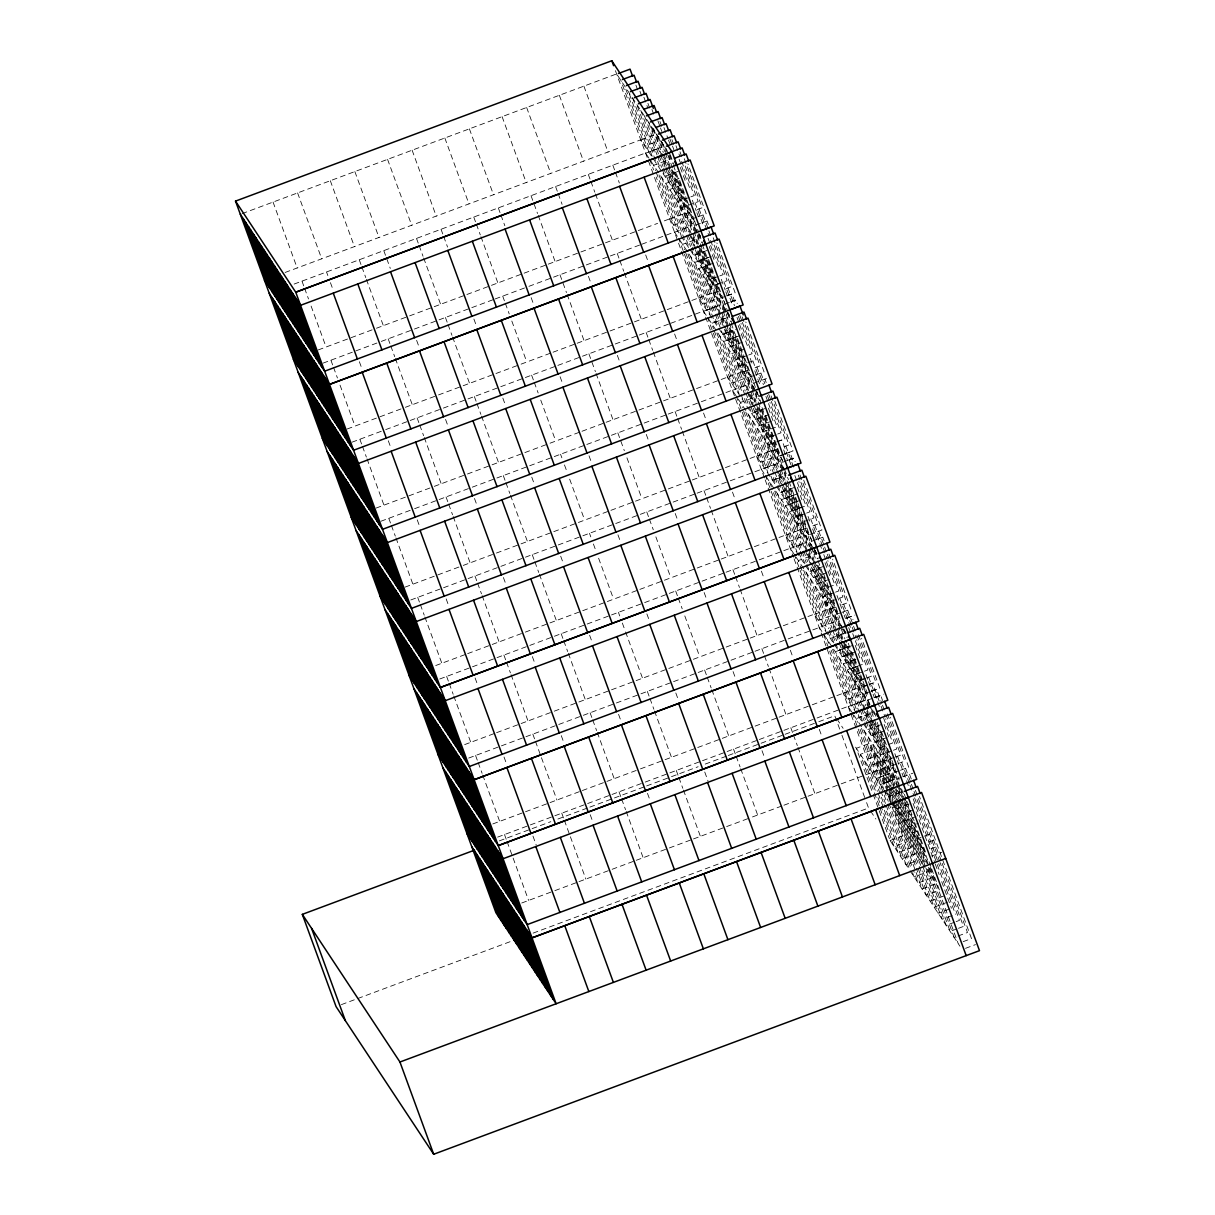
<?xml version="1.0" encoding="UTF-8"?>
<svg xmlns="http://www.w3.org/2000/svg" width="1215" height="1215" viewBox="0 0 1215 1215"><rect width="100%" height="100%" fill="white"/><g stroke="black" fill="none" stroke-linecap="round" stroke-linejoin="round"><path stroke-width="0.75" stroke-dasharray="5 3.75" d="M242.058 213.643L616.613 73.933M285.1 272.464L640.73 139.816L695.77 223.059M640.852 139.983L654.156 135.032L650.253 124.34M294.121 284.067L645.545 152.984L700.554 236.181M645.666 153.166L658.986 148.2L666.807 169.568M678.198 171.376L661.689 177.39L685.807 243.273M679.003 178.483L665.698 183.45L683.939 233.31M681.342 185.166L669.693 189.51L690.545 246.493M683.696 191.849L673.702 195.569L687.386 232.961M689.224 197.453L677.712 201.629L688.784 231.898M690.879 196.845L694.205 195.6L680.521 158.208M318.224 349.95L375.025 328.764M376.468 328.232L408.741 316.189M409.622 315.87L465.542 295.002M466.879 294.501L522.42 273.785M524.121 273.162L547.19 264.551M548.254 264.156L579.677 252.431M580.907 251.976L603.992 243.365M605.51 242.803L657.604 223.363M664.332 220.857L669.662 218.867L724.702 302.125M669.784 219.049L683.088 214.083L667.46 171.345M690.712 211.881L685.716 213.734L692.231 231.549M697.228 209.572L702.224 207.719L683.969 157.859M696.377 217.318L689.725 219.793L693.628 230.486M697.911 216.878L706.219 213.764L687.979 163.919M323.053 363.133L379.839 341.947M381.282 341.415L413.571 329.371M414.437 329.037L494.095 299.33M495.219 298.92L527.158 286.998M528.935 286.33L608.806 256.547M610.34 255.97L640.761 244.625M641.763 244.245L674.477 232.05L729.486 315.232M674.598 232.232L691.107 226.203L666.989 160.319M700.387 223.378L693.735 225.853L717.837 291.737M701.906 222.937L708.573 220.447M707.115 250.427L690.621 256.456L714.739 322.34L728.043 317.373L726.737 313.819M707.935 257.55L694.631 262.516L712.871 312.377M711.124 256.486L697.82 261.453L692.596 247.207M710.274 264.232L698.625 268.576L722.743 334.459L736.047 329.493M713.463 263.169L701.814 267.513L694.646 247.921M712.628 270.899L702.635 274.636L716.318 312.027M712.476 271.082L705.824 273.572L696.058 246.858M714.967 277.582L706.644 280.68L717.716 310.949M718.156 276.519L709.833 279.617L697.456 245.794M719.812 275.896L723.138 274.651L709.454 237.259M720.632 283.019L710.654 286.74L724.337 324.132M347.156 429.017L403.957 407.83M405.4 407.298L437.673 395.255M438.554 394.921L519.914 364.576M521.098 364.135L551.352 352.851M553.053 352.213L576.123 343.617M577.186 343.222L632.924 322.431M634.443 321.853L698.595 297.933L753.634 381.191M698.716 298.115L712.02 293.149L687.918 227.266M719.644 290.932L714.648 292.8L721.163 310.6M726.16 288.638L731.157 286.77L712.901 236.91M725.309 296.369L718.657 298.86L722.561 309.536M726.98 295.761L731.977 293.893L735.88 304.57M726.843 295.928L735.151 292.83L716.911 242.97M351.986 442.199L383.925 430.277M385.702 429.609L408.772 421.013M410.214 420.466L442.503 408.422M443.369 408.103L556.09 366.064M557.867 365.396L637.738 335.598M639.272 335.036L669.693 323.691M670.695 323.312L703.409 311.101L757.385 392.734M703.531 311.283L716.85 306.317L724.672 327.685M729.319 302.429L722.667 304.919L746.769 370.803M730.99 301.806L735.971 299.953L737.277 303.507M730.838 301.988L737.505 299.513M736.867 336.601L723.563 341.567L741.803 391.427M740.057 335.553L726.752 340.504L723.487 331.604M742.395 342.22L727.557 347.627L751.675 413.51M744.734 348.902L731.567 353.687L745.251 391.078M747.088 355.585L735.576 359.746L746.648 390.015M748.744 354.962L752.07 353.717L740.998 323.448M376.088 508.083L432.889 486.896M434.332 486.349L466.606 474.306M467.486 473.987L548.846 443.642M550.031 443.202L580.284 431.917M581.985 431.279L605.055 422.668M606.118 422.273L695.572 388.906M696.529 388.557L740.953 372.2L725.309 329.462M748.577 369.998L743.58 371.866L750.095 389.666M755.092 367.689L760.089 365.837L741.833 315.976M754.242 375.435L747.59 377.911L751.493 388.603M755.776 374.995L764.083 371.896L745.843 322.036M380.903 521.25L412.857 509.343M414.634 508.675L437.704 500.064M439.147 499.532L471.435 487.488M472.301 487.169L585.023 445.115M586.799 444.462L666.67 414.664M668.204 414.087L700.402 402.089M701.344 401.725L732.341 390.167L786.318 471.784M732.463 390.349L748.972 384.32L724.854 318.436L711.55 323.403L713.494 328.749M766.437 378.564L751.599 383.97L775.702 449.854M764.979 408.544L748.486 414.573L769.338 471.557M768.989 414.604L752.495 420.633L770.735 470.494M771.328 421.286L756.489 426.693L777.342 483.676M772.831 435.699L764.508 438.812L775.58 469.081M776.02 434.636L767.698 437.749L755.32 403.912M777.676 434.013L781.002 432.783L769.93 402.514M405.02 587.134L461.822 565.947M463.264 565.415L495.538 553.372M496.419 553.053L609.216 510.968M610.917 510.33L690.788 480.548M692.307 479.971L724.505 467.972M725.461 467.608L756.459 456.05L811.499 539.308M756.581 456.232L769.885 451.266L754.242 408.529M777.509 449.064L772.512 450.917L779.028 468.732M784.024 446.756L789.021 444.887L770.766 395.042M783.174 454.501L776.522 456.977L780.425 467.654M784.844 453.878L789.826 452.01L793.744 462.702M410.822 599.952L441.789 588.394M443.566 587.741L466.636 579.13M468.079 578.583L613.955 524.181M615.732 523.513L695.603 493.715M697.121 493.153L729.334 481.14M730.276 480.791L774.714 464.434L777.965 473.349M787.183 460.546L780.531 463.036L786.394 479.059M788.839 459.938L793.835 458.07L795.142 461.624M788.702 460.105L795.369 457.63M793.911 487.61L780.607 492.576L777.995 485.453M797.921 493.67L784.617 498.636L780.045 486.167M797.07 501.4L785.422 505.744L806.274 562.727M800.26 500.337L788.611 504.681L778.192 476.204M801.08 507.46L789.431 511.804L803.115 549.195M801.763 514.765L793.441 517.863L817.543 583.747M804.953 513.702L796.63 516.8L784.252 482.978M806.608 513.079L809.934 511.834L798.863 481.565M435.729 665.531L466.363 654.11M467.669 653.624L490.754 645.013M492.197 644.466L524.47 632.438M525.351 632.104L638.148 590.034M639.849 589.396L719.72 559.599M721.239 559.037L753.437 547.023M754.394 546.674L785.391 535.116L838.35 615.215M785.513 535.283L798.817 530.317L783.174 487.595M806.441 528.115L801.444 529.983L807.96 547.783M812.957 525.822L817.953 523.954L799.698 474.093M439.754 679.003L470.721 667.46M472.498 666.792L495.568 658.181M497.011 657.649L610.948 615.155M611.54 614.927L642.887 603.232M644.664 602.579L724.535 572.781M726.054 572.219L758.266 560.206M759.208 559.842L790.206 548.284L846.293 633.106M790.327 548.466L803.647 543.5L806.897 552.4M816.115 539.612L809.463 542.087L810.754 545.656M817.634 539.171L824.286 536.681M822.844 566.661L806.35 572.69L827.202 629.674M826.853 572.721L810.359 578.75L828.6 628.611M829.192 579.403L814.354 584.81L835.206 641.793M833.885 592.753L822.373 596.93L846.475 662.813L858.124 658.469M835.54 592.145L838.866 590.9L827.795 560.631M464.662 744.598L495.295 733.161M496.601 732.675L519.686 724.064M521.129 723.533L553.402 711.489M554.283 711.17L610.203 690.302M611.54 689.801L667.081 669.085M668.782 668.463L748.653 638.665M750.171 638.103L782.369 626.09M783.326 625.725L814.323 614.167L868.33 695.846M814.445 614.35L827.749 609.383L812.106 566.646M835.373 607.181L830.377 609.034L836.892 626.849M841.889 604.873L846.885 603.005L828.63 553.159M841.038 612.618L834.386 615.094L838.289 625.786M842.572 612.178L850.88 609.064L832.639 559.219M468.686 758.069L499.654 746.511M501.431 745.858L524.5 737.247M525.943 736.715L615.018 703.485M616.37 702.984L671.819 682.298M673.596 681.63L753.467 651.847M754.986 651.27L787.199 639.257M788.14 638.908L835.768 621.503L811.65 555.62M846.703 618.055L851.7 616.187L853.006 619.756M846.566 618.238L854.889 615.124M851.776 645.727L838.472 650.693L835.859 643.57M855.785 651.787L842.481 656.753L839.216 647.853M854.935 659.532L843.286 663.876L864.138 720.844M857.274 666.2L847.295 669.921L860.979 707.327M859.628 672.882L851.305 675.98L862.377 706.249M862.802 671.819L854.494 674.917L842.101 641.095M864.473 671.196L867.799 669.951L856.727 639.682M865.293 678.319L855.299 682.04L868.983 719.432M865.156 678.502L858.489 680.977L838.942 627.563M866.811 677.879L871.808 676.011L856.165 633.273M492.789 823.952L524.227 812.227M525.533 811.742L548.618 803.13M550.061 802.599L581.484 790.874M582.334 790.555L639.136 769.368M640.472 768.867L696.013 748.151M697.714 747.514L777.585 717.731M779.104 717.154L811.301 705.14M812.258 704.791L843.256 693.233L897.262 774.912M843.377 693.416L856.681 688.449L841.038 645.712M867.631 685.002L859.309 688.1L865.824 705.9M869.302 684.379L872.628 683.134L880.45 704.503M867.495 685.169L862.498 687.037L845.564 640.745M869.15 684.561L875.818 682.071L857.562 632.21M869.97 691.669L863.318 694.16L887.421 760.043M871.641 691.046L876.623 689.194L881.847 703.439M871.489 691.229L879.812 688.13L861.572 638.27M497.618 837.12L528.586 825.577M530.363 824.909L553.433 816.313M554.875 815.766L610.416 795.05M612.011 794.458L643.95 782.536M645.287 782.05L700.751 761.349M702.528 760.696L757.553 740.163M759.329 739.51L782.399 730.898M783.918 730.337L816.131 718.323M817.072 717.974L848.07 706.401L898.963 783.371M848.192 706.583L861.511 701.617L864.761 710.517M872.309 698.352L867.328 700.22L873.843 718.019M873.98 697.729L880.632 695.253L882.591 700.584M875.499 697.288L883.821 694.19M499.335 840.886L550.82 821.674M557.913 819.031L588.09 807.778M589.867 807.109L644.892 786.591M646.653 785.923L669.738 777.327M671.515 776.658L698.139 766.726M705.232 764.083L726.524 756.14M728.301 755.472L783.326 734.954M785.103 734.285L817.057 722.378M818.834 721.71L834.796 715.756L841.296 733.495M880.708 724.793L864.214 730.822L885.067 787.791M884.717 730.838L868.224 736.867L891.673 800.974M887.056 737.52L872.218 742.927L888.514 787.442M891.734 750.885L880.237 755.047L891.309 785.315M893.405 750.263L896.731 749.017L885.659 718.748M894.225 757.37L884.231 761.106L897.915 798.498M895.744 756.93L900.74 755.077L885.097 712.339M521.721 903.003L553.159 891.278M554.875 890.641L577.262 882.287M578.993 881.65L610.416 869.925M612.147 869.287L634.534 860.934M636.25 860.296L667.688 848.571M669.404 847.933L691.791 839.58M693.507 838.927L724.945 827.202M726.661 826.565L750.779 817.574M752.495 816.936L782.202 805.849M783.933 805.211L806.32 796.858M808.036 796.22L839.459 784.495M841.19 783.857L885.614 767.5L869.97 724.763M872.355 772.543L885.659 767.576L893.45 788.854M896.564 764.053L888.241 767.166L894.756 784.966M898.082 763.612L904.75 761.137L886.494 711.276M898.903 770.735L892.25 773.211L924.843 862.225M900.421 770.295L908.744 767.197L890.504 717.336M901.241 777.418L896.26 779.271L897.551 782.84M902.912 776.795L912.754 773.241M888.317 796.691L901.682 791.8M341.4 1004.623L511.788 941.063M533.096 933.12L868.558 807.99L865.961 800.898M896.336 808.81L909.64 803.844M900.345 814.87L913.65 809.904M904.34 820.93L915.989 816.586M908.349 826.99L918.373 823.33M890.079 840.537L903.398 835.571L893.01 807.2M912.359 833.05L917.386 831.242M916.353 839.094L923.066 836.679M924.676 835.996L929.718 834.204M928.685 842.056L933.712 840.264M931.024 848.738L937.722 846.323M931.708 856.028L941.731 852.368M943.448 896.154L930.128 901.12L917.796 867.419M947.442 902.213L934.138 907.18L895.121 800.624M949.796 908.881L938.147 913.224L921.259 867.115M952.135 915.563L942.141 919.284L898.568 800.275M954.474 922.246L946.151 925.344L924.083 865.034M956.129 921.623L959.47 920.378L938.694 863.622M956.812 928.928L950.16 931.404L927.44 869.317M958.483 928.306L963.465 926.438L940.106 862.589M963.161 941.655L971.484 938.557L919.436 796.387M965.5 948.338L975.478 944.617M617.66 75.497L665.44 147.759M727.527 376.984L782.566 460.242M761.273 469.233L817.361 554.055M819.138 627.35L870.031 704.32M836.877 718.9L843.104 728.317M855.573 747.164L882.576 788.003M883.609 789.568L891.916 802.143M892.949 803.707L926.195 853.978M870.639 811.134L875.833 818.986M890.367 840.977L909.063 869.241M910.096 870.821L959.941 946.212M774.775 401.087L793.015 450.947L779.711 455.914L760.165 402.499M803.707 480.153L821.948 530.013L805.454 536.043L809.357 546.72M707.039 220.887L708.345 224.456M764.903 379.004L766.209 382.573M822.768 537.136L824.074 540.69M909.564 774.304L911.523 779.65M915.427 790.327L941.503 861.541M942.157 863.318L967.474 932.497L954.155 937.464L903.428 798.863M679.975 151.799L682.572 158.922M685.184 166.045L698.215 201.66L681.721 207.689L695.405 245.081M703.045 214.827L708.254 229.073M708.907 230.865L711.504 237.973M714.116 245.096L727.147 280.711L713.843 285.677L694.281 232.262M739.783 315.262L741.742 320.608M742.395 322.385L756.079 359.777L739.586 365.806L753.27 403.198M760.894 372.944L764.812 383.636M768.715 394.313L770.674 399.659M771.328 401.436L785.012 438.828L771.692 443.794L756.717 402.848M798.301 475.156L800.26 480.502M800.913 482.279L813.944 517.894L797.45 523.923L811.134 561.315M818.758 531.077L823.983 545.322M824.636 547.099L826.58 552.445M827.233 554.222L842.876 596.96L826.367 602.989L840.051 640.381M847.69 610.127L852.915 624.373M853.568 626.15L855.512 631.496M882.5 705.216L884.444 710.562M905.555 768.245L910.779 782.49M911.417 784.283L913.376 789.613M914.029 791.405L939.453 860.812M675.965 145.739L679.868 156.431M699.035 208.767L708.801 235.482M727.967 287.834L734.483 305.648M738.386 316.325L740.345 321.671M756.899 366.9L763.415 384.699M767.318 395.391L769.277 400.722M785.832 445.951L793.653 467.319M814.764 525.017L822.585 546.385M823.223 548.162L827.142 558.839M843.696 604.068L851.518 625.436M852.155 627.229L856.074 637.905M881.088 706.28L885.006 716.971M901.56 762.2L909.382 783.569M910.02 785.346L913.938 796.022M914.591 797.799L938.041 861.845M671.956 139.679L674.568 146.802M679.124 159.271L681.083 164.617M681.736 166.394L690.211 189.54M695.026 202.723L703.5 225.869M708.056 238.337L710.016 243.668M710.669 245.445L719.143 268.606M723.958 281.774L732.432 304.919M736.989 317.388L738.948 322.734M739.601 324.511L748.076 347.657M752.89 360.84L761.365 383.986M765.921 396.455L767.88 401.785M768.533 403.577L777.008 426.723L760.499 432.753L774.183 470.144M790.95 464.829L781.822 439.891L768.518 444.857L782.202 482.249M794.853 475.505L796.812 480.851M797.465 482.628L805.94 505.774L792.62 510.74L782.84 484.041M810.754 518.957L823.132 552.795M823.785 554.572L825.744 559.918M826.397 561.694L834.857 584.84L818.363 590.87L832.047 628.261M839.687 598.023L852.064 631.846M852.717 633.622L854.677 638.969M855.33 640.745L863.789 663.906L850.485 668.873L840.704 642.158M868.619 677.074L879.69 707.343M883.609 718.035L892.721 742.957L876.228 748.987L889.912 786.378M897.551 756.14L908.623 786.409M913.194 798.878L936.628 862.878M937.281 864.655L955.461 914.318M669.905 138.966L671.865 144.312M672.518 146.089L673.824 149.658M680.339 167.457L685.549 181.703M692.322 200.217L696.241 210.909M696.894 212.686L698.185 216.24M709.271 246.523L714.481 260.769M721.254 279.283L725.173 289.96M725.826 291.752L727.117 295.306M738.204 325.574L744.066 341.597M750.187 358.334L752.146 363.68M754.758 370.803L759.967 385.049M768.442 408.194L772.998 420.663M783.675 449.869L787.593 460.546M797.359 487.261L801.93 499.73M808.051 516.466L810.01 521.797M812.607 528.92L816.526 539.612M825 562.758L830.863 578.78M836.983 595.517L843.499 613.332M844.152 615.109L845.458 618.663M848.708 627.578L851.32 634.701M855.223 645.378L859.795 657.847M865.915 674.583L867.875 679.929M868.528 681.706L872.431 692.383M873.084 694.16L874.39 697.729M884.155 724.444L888.727 736.898M894.848 753.634L896.807 758.98M897.46 760.757L898.751 764.326M902.016 773.226L903.322 776.795M913.088 803.495L917.659 815.964M918.996 819.578L934.578 862.149M935.231 863.926L939.119 874.557M941.716 881.665L951.451 908.273M663.952 127.575L667.855 138.252M668.508 140.029L669.814 143.598M659.942 121.515L662.555 128.638M657.892 120.801L659.851 126.132M660.504 127.924L661.811 131.478M670.27 154.624L674.188 165.316M679.656 180.276L686.171 198.075M686.824 199.852L693.993 219.444M694.646 221.221L698.549 231.913M699.202 233.69L703.12 244.367M708.588 259.327L715.103 277.142M715.756 278.918L722.925 298.495M723.578 300.287L727.481 310.964M728.134 312.741L732.053 323.433M737.52 338.393L744.036 356.192M744.689 357.969L756.413 390.03M757.067 391.807L760.985 402.484M765.799 415.667L783.402 463.75M797.344 501.856L794.731 494.733L781.427 499.699L799.667 549.544M797.997 503.633L812.334 542.801M814.931 549.924L818.196 558.824M823.664 573.784L826.276 580.907M826.929 582.684L839.96 618.298M843.863 628.99L847.128 637.89M862.377 679.549L852.596 652.85L839.292 657.816L862.741 721.907M863.03 681.342L868.892 697.364M874.101 711.61L876.061 716.956M881.528 731.901L891.309 758.616M891.962 760.393L899.13 779.984M904.34 794.23L905.646 797.784M906.982 801.399L909.579 808.507M910.232 810.268L914.12 820.915M914.774 822.692L926.453 854.616M929.05 861.708L930.994 867.039M931.647 868.816L939.438 890.094L926.134 895.06L916.383 868.452M669.45 154.639L672.715 163.539M673.368 165.316L692.261 216.953M698.382 233.69L701.647 242.59M702.3 244.382L721.194 296.02M727.314 312.756L730.58 321.656M731.233 323.433L750.126 375.071M755.593 390.03L759.512 400.722M784.525 469.096L788.444 479.773M789.097 481.55L808.643 534.98M814.111 549.939L817.376 558.839M818.029 560.616L837.575 614.031M843.043 628.99L845.655 636.113M848.252 643.236L866.508 693.097M872.628 709.833L874.587 715.179M877.184 722.302L895.44 772.148M901.56 788.9L904.173 796.022M904.826 797.799L927.652 860.144M930.25 867.252L958.164 943.523M651.939 109.396L654.536 116.519M666.276 148.564L668.22 153.91M668.873 155.687L670.179 159.256L653.685 165.286L655.629 170.616M675.008 172.424L697.152 232.976M697.805 234.753L699.111 238.307L682.617 244.337L684.561 249.683M703.941 251.49L726.084 312.027M755.016 391.093L732.873 330.556L719.553 335.522L740.406 392.491M755.669 392.87L756.975 396.439L740.482 402.454L742.426 407.8M761.805 409.607L783.948 470.144M784.601 471.936L785.908 475.49L772.588 480.457L769.991 473.334M812.881 549.21L790.722 488.673L777.418 493.639L798.27 550.623M813.534 550.987L814.84 554.556L798.346 560.586L799.637 564.14M819.654 567.724L843.772 633.607L827.278 639.637L828.569 643.206M877.519 725.856L899.677 786.394M900.33 788.171L904.932 800.67M905.57 802.447L928.943 866.295M929.597 868.072L935.428 884.034L922.124 889L885.72 789.583M664.802 146.802L688.905 212.686M787.047 480.836L804.634 528.92M811.407 547.433L815.326 558.125M817.923 565.248L833.566 607.971M838.396 621.154L844.911 638.953M874.496 719.796L891.43 766.103M898.204 784.617L902.775 797.086M647.929 103.336L650.541 110.459M662.266 142.52L666.169 153.196M672.305 169.933L695.101 232.262M701.237 248.999L724.034 311.313M730.169 328.05L752.966 390.38M759.102 407.116L781.898 469.43M788.034 486.167L810.83 548.497M816.966 565.233L839.762 627.563M845.898 644.299L868.695 706.614M874.83 723.35L897.627 785.68M898.325 787.517L925.587 862.012M928.184 869.105L931.434 877.974L918.115 882.941L913.574 870.532M660.793 140.743L664.696 151.419M665.349 153.196L684.911 206.626M723.214 311.329L742.76 364.743M752.146 390.38L756.064 401.072M781.078 469.446L784.996 480.122M785.649 481.899L800.624 522.86M810.01 548.497L813.928 559.189M814.582 560.966L829.556 601.926M643.92 97.276L647.838 107.968M658.257 136.46L662.175 147.136L648.856 152.103L624.753 86.219M695.922 239.37L720.039 305.254L706.72 310.22L685.214 251.459M753.786 397.502L777.904 463.386L764.584 468.337L743.079 409.577M840.583 634.67L864.7 700.554L851.381 705.52L831.182 650.329M872.78 722.636L869.515 713.737L856.195 718.703L857.501 722.257M873.418 724.413L894.969 783.235M897.566 790.327L901.454 800.974M902.107 802.75L925.481 866.599M926.119 868.376L927.425 871.93L914.105 876.881L911.508 869.788M656.783 134.683L663.299 152.483M663.952 154.275L667.87 164.951M668.523 166.728L680.901 200.566M692.884 233.326L696.803 244.018M721.816 312.392L725.735 323.069M726.388 324.845L738.766 358.683M750.749 391.443L754.667 402.135M779.681 470.509L783.599 481.186M808.613 549.56L812.531 560.252M813.184 562.029L825.562 595.866M837.545 628.626L841.463 639.303M866.477 707.692L870.396 718.369M871.034 720.146L883.426 753.983M895.409 786.743L899.328 797.435M899.966 799.212L923.43 863.257M639.925 91.231L642.522 98.354M653.609 128.623L658.166 141.077L644.846 146.043L620.744 80.16M664.286 157.813L666.898 164.936M669.511 172.059L687.098 220.143L673.778 225.109L656.191 177.026M693.218 236.879L695.831 244.002M698.443 251.125L716.03 299.209L702.71 304.16L678.608 238.277M722.15 315.946L724.763 323.069M727.36 330.191L744.962 378.26L731.643 383.226L707.54 317.343M751.083 394.996L753.695 402.119M756.292 409.242L773.894 457.326L760.575 462.292L736.472 396.409M780.015 474.063L782.627 481.186M785.224 488.308L802.826 536.377L789.507 541.343L765.404 475.46M808.947 553.114L811.559 560.236M814.156 567.359L831.759 615.443L818.439 620.409L794.337 554.526M837.879 632.18L841.798 642.856M842.435 644.649L860.691 694.494L847.371 699.46L823.269 633.577M866.811 711.246L870.73 721.923M871.368 723.7L900.057 802.006M900.695 803.783L923.415 865.87M652.789 128.623L666.473 166.015M667.126 167.792L676.892 194.506M724.975 325.924L734.756 352.623M753.908 404.975L763.688 431.69M811.772 563.092L821.553 589.807M869.636 721.209L879.417 747.924M894.103 790.631L919.406 859.81L906.101 864.776L884.034 804.467M635.916 85.171L638.528 92.294M745.782 385.383L753.604 406.752M778.618 475.126L782.536 485.803M807.55 554.177L811.468 564.869M832.579 622.566L835.829 631.466M836.482 633.243L840.385 643.935M865.414 712.309L869.317 722.986M648.78 122.563L659.851 152.832M660.504 154.624L665.076 167.078M665.714 168.855L672.882 188.447M689.437 233.675L694.008 246.144M718.369 312.741L730.747 346.564M747.301 391.792L759.679 425.63M863.03 708.041L875.408 741.864M891.962 787.092L920.621 865.338M892.038 789.887L881.65 761.516L868.345 766.483L877.427 791.314M892.691 791.664L896.579 802.31M897.232 804.087L915.411 853.75L902.092 858.716L878.081 793.091M644.77 116.503L658.454 153.895M659.107 155.687L663.026 166.364M663.663 168.141L668.888 182.387M688.039 234.738L691.958 245.43M716.971 313.804L720.89 324.481M745.904 392.855L750.46 405.324M751.113 407.101L755.684 419.57M774.836 471.921L779.392 484.39M803.768 550.987L807.671 561.664M810.284 568.787L813.549 577.687M832.7 630.038L836.603 640.73M861.632 709.104L865.536 719.781M866.189 721.558L871.413 735.804M890.565 788.155L894.468 798.847M890.625 790.935L877.655 755.457L864.336 760.423L875.377 790.57M891.278 792.712L895.182 803.343M895.82 805.12L911.402 847.69L898.098 852.657L881.209 806.547M640.776 110.444L657.057 154.973M657.71 156.75L661.613 167.427M662.266 169.219L664.878 176.327M691.198 248.27L693.811 255.393M806.927 564.504L809.539 571.627M864.791 722.636L867.404 729.759M889.167 789.218L893.071 799.91M893.724 801.687L917.143 865.642M893.769 804.391L873.646 749.397L860.326 754.363L879.159 805.803M894.422 806.152L907.392 841.63L894.088 846.597L879.812 807.58M892.372 802.826L915.746 866.675M637.419 106.176L655.006 154.244M657.619 161.367L660.216 168.49M686.551 240.433L689.148 247.556M715.483 319.499L718.08 326.622M744.415 398.55L747.012 405.673M773.347 477.617L775.945 484.739M800.321 551.337L804.877 563.79M829.253 630.388L833.809 642.856M887.163 791.238L869.636 743.337L856.332 748.303L872.552 792.651M887.816 793L892.357 805.424M632.757 98.339L656.875 164.222M741.059 394.283L743.671 401.406M798.923 552.4L801.52 559.523M827.855 631.451L830.452 638.574M856.135 708.74L835.282 651.756L848.586 646.79L872.704 712.673L859.385 717.64L856.788 710.517M629.4 94.056L652.212 156.386M658.986 174.899L681.144 235.437M687.918 253.965L710.076 314.503M716.85 333.016L739.009 393.554M745.782 412.082L767.941 472.62M774.714 491.133L796.873 551.686M803.647 570.2L825.805 630.737M832.579 649.266L854.737 709.803M861.511 728.317L883.67 788.854M884.368 790.707L888.256 801.353M888.909 803.13L912.921 868.755M656.282 172.409L677.788 231.169M714.147 330.526L735.652 389.286M771.358 486.866L769.414 481.52L782.718 476.553L806.836 542.437L793.517 547.403L772.011 488.643M800.29 565.917L822.449 626.469M860.114 729.38L886.844 802.386M887.497 804.163L910.87 868.011M649.676 159.226L653.579 169.903M852.201 712.643L880.252 789.234M880.89 791.011L885.446 803.434M886.084 805.196L909.458 869.059M615.413 70.637L764.539 478.133M765.192 479.91L793.471 557.184M794.124 558.976L883.381 802.69M877.974 797.678L880.571 804.77M873.205 794.428L889.426 838.775M841.949 735.257L865.308 799.121M583.899 86.128L608.016 152.012M612.831 165.194L614.79 170.525M615.443 172.317L619.346 182.994M645.681 254.937L648.278 262.06M674.614 333.988L677.211 341.111M703.546 413.054L706.143 420.177M732.478 492.121L735.075 499.228M761.395 571.172L764.007 578.294M790.327 650.238L792.939 657.361M819.259 729.289L821.872 736.412M559.356 95.286L583.473 161.17M588.288 174.352L590.247 179.683M590.9 181.46L594.803 192.152M595.456 193.929L612.406 240.236M617.22 253.403L619.179 258.749M619.832 260.526L623.735 271.218M624.389 272.995L641.338 319.287M646.152 332.47L648.111 337.8M648.764 339.593L652.668 350.269M653.321 352.046L670.27 398.353M675.084 411.52L677.044 416.867M677.697 418.643L681.6 429.335M682.253 431.112L699.202 477.404M704.017 490.587L705.976 495.933M706.629 497.71L710.532 508.386M711.185 510.179L728.119 556.47M732.949 569.638L734.908 574.984M735.561 576.76L739.464 587.452M740.117 589.229L757.051 635.521M761.881 648.704L763.84 654.05M764.493 655.827L768.396 666.503M769.049 668.296L785.984 714.587M790.813 727.77L792.772 733.101M793.425 734.893L797.329 745.57M797.982 747.346L814.916 793.653M526.642 107.482L550.744 173.365M555.574 186.548L557.533 191.894M558.186 193.671L562.089 204.348M588.409 276.291L591.022 283.414M617.341 355.357L619.954 362.48M646.274 434.408L648.886 441.531M675.206 513.474L677.818 520.597M704.138 592.525L706.75 599.648M733.07 671.591L735.683 678.714M762.002 750.657L764.615 757.78M502.099 116.64L526.201 182.523M531.031 195.706L537.546 213.506M538.199 215.298L555.134 261.59M559.963 274.757L566.479 292.572M567.132 294.349L584.066 340.64M588.895 353.823L595.411 371.623M596.064 373.415L612.998 419.707M617.827 432.889L624.343 450.689M626.94 457.812L641.93 498.773M646.76 511.94L648.704 517.286M649.357 519.063L653.275 529.755M655.872 536.878L670.862 577.824M675.692 591.006L677.636 596.352M678.289 598.129L682.207 608.806M684.804 615.929L699.794 656.89M704.624 670.057L706.568 675.403M707.221 677.18L711.139 687.872M711.793 689.649L728.727 735.941M733.556 749.123L735.5 754.469M736.153 756.246L740.072 766.923M740.725 768.715L757.659 815.007M469.385 128.851L493.487 194.734M498.317 207.902L500.261 213.248M500.914 215.025L504.832 225.717M531.152 297.645L533.765 304.768M560.085 376.711L562.697 383.834M589.017 455.777L591.629 462.9M617.949 534.828L620.561 541.951M646.881 613.894L649.493 621.017M675.813 692.945L678.41 700.068M704.746 772.011L707.996 780.911M444.842 138.009L468.944 203.892M473.774 217.06L475.718 222.406M476.371 224.183L480.29 234.875M480.927 236.652L497.877 282.943M502.706 296.126L504.65 301.472M505.303 303.249L509.222 313.926M511.819 321.049L526.809 362.009M531.623 375.177L533.582 380.523M534.236 382.3L538.154 392.992M540.751 400.115L555.741 441.06M560.555 454.243L561.862 457.797M564.474 464.92L567.086 472.043M569.683 479.166L584.673 520.126M589.488 533.309L590.794 536.863M593.406 543.986L596.003 551.109M598.615 558.232L613.605 599.192M618.42 612.36L619.726 615.929M622.338 623.052L624.935 630.175M625.588 631.952L642.538 678.243M647.352 691.426L649.311 696.757M649.964 698.549L653.867 709.226M654.52 711.003L671.47 757.309M676.284 770.477L678.243 775.823M678.896 777.6L682.8 788.292M683.453 790.069L700.402 836.36M412.113 150.204L436.231 216.088M441.045 229.271L443.004 234.601M443.657 236.393L447.56 247.07M473.896 319.013L476.493 326.136M502.828 398.064L505.425 405.187M531.76 477.131L534.357 484.253M560.692 556.197L563.289 563.304M589.624 635.248L592.221 642.37M618.557 714.314L621.154 721.437M647.489 793.365L650.086 800.488M387.57 159.362L411.688 225.246M416.502 238.429L418.461 243.759M419.114 245.536L423.017 256.228M423.671 258.005L440.62 304.312M445.434 317.479L447.393 322.826M448.046 324.602L451.95 335.294M452.603 337.071L469.552 383.363M474.366 396.546L476.326 401.876M476.979 403.669L480.882 414.345M481.535 416.122L498.484 462.429M503.299 475.597L505.258 480.943M505.911 482.719L509.814 493.411M510.467 495.188L527.416 541.48M532.231 554.663L534.19 560.009M534.843 561.786L538.746 572.462M539.399 574.255L556.349 620.546M561.163 633.714L563.122 639.06M563.775 640.837L567.678 651.529M568.331 653.306L585.281 699.597M590.095 712.78L592.054 718.126M592.707 719.903L596.611 730.58M597.264 732.372L614.213 778.663M619.027 791.846L620.986 797.177M621.64 798.969L625.543 809.646M626.196 811.423L643.145 857.729M354.856 171.558L378.959 237.441M383.788 250.624L390.304 268.424M416.623 340.367L419.236 347.49M445.556 419.433L448.168 426.556M474.488 498.484L477.1 505.607M503.42 577.55L506.032 584.673M532.352 656.601L534.965 663.724M561.284 735.667L563.897 742.79M590.217 814.733L592.829 821.856M330.313 180.716L354.416 246.599M359.245 259.782L361.204 265.128M361.857 266.905L365.761 277.582M366.414 279.374L383.348 325.666M388.177 338.833L390.137 344.179M390.79 345.956L394.693 356.648M395.346 358.425L412.28 404.717M417.109 417.899L419.069 423.245M419.722 425.022L423.625 435.699M424.278 437.491L441.212 483.783M446.042 496.965L448.001 502.296M448.639 504.088L452.557 514.765M453.21 516.542L470.144 562.849M474.974 576.016L476.933 581.362M477.571 583.139L481.489 593.831M482.142 595.608L499.076 641.9M503.906 655.082L505.865 660.428M506.503 662.205L510.421 672.882M511.075 674.659L528.009 720.966M532.838 734.133L534.782 739.479M535.435 741.256L556.941 800.017M561.77 813.2L563.714 818.546M564.368 820.322L585.873 879.083M297.599 192.927L321.702 258.81M326.531 271.978L327.837 275.547M330.434 282.67L333.047 289.793M359.367 361.721L361.979 368.844M388.299 440.787L390.911 447.91M417.231 519.853L419.843 526.976M446.163 598.904L448.775 606.027M475.095 677.97L477.708 685.093M504.028 757.021L506.64 764.144M532.96 836.087L536.21 844.987M273.056 202.085L297.159 267.968M301.988 281.136L303.932 286.482M304.585 288.259L308.504 298.951M311.101 306.074L326.091 347.019M330.92 360.202L332.864 365.548M333.517 367.325L337.436 378.002M340.033 385.125L355.023 426.085M359.853 439.253L361.797 444.599M362.45 446.376L366.368 457.068M367.021 458.845L383.955 505.136M388.785 518.319L390.729 523.665M391.382 525.442L395.3 536.119M395.953 537.911L412.887 584.202M417.717 597.385L419.661 602.716M420.314 604.508L424.232 615.185M424.87 616.962L441.82 663.269M446.649 676.436L448.593 681.782M449.246 683.559L453.165 694.251M453.803 696.028L470.752 742.319M475.566 755.502L477.525 760.833M478.178 762.625L482.097 773.302M482.735 775.079L499.684 821.386M504.498 834.553L506.458 839.899M507.111 841.676L528.616 900.437M889.623 773.56L876.304 778.526L889.669 773.621M893.617 779.62L880.313 784.586L893.663 779.681"/><path stroke-width="1.5" d="M235.513 201.113L295.746 292.208L556.136 1003.757L495.902 912.647L235.513 201.113L611.798 60.75L672.032 151.86L966.183 955.628M618.405 73.492L630.053 69.149L632.65 76.256M622.414 79.537L634.063 75.193L636.66 82.316M626.408 85.597L638.057 81.253L640.669 88.376M630.418 91.657L642.067 87.313L644.679 94.436M634.427 97.716L646.076 93.373L648.673 100.496M638.422 103.776L650.071 99.433L653.336 108.332M644.102 109.213L654.08 105.492L656.692 112.615M646.441 115.881L658.09 111.537L660.687 118.66M650.435 121.94L662.084 117.597L664.696 124.72M656.115 127.378L666.093 123.657L668.706 130.78M658.454 134.06L670.103 129.716L672.7 136.839M662.464 140.12L674.112 135.776L676.709 142.899M666.458 146.18L678.107 141.836L680.719 148.959M672.032 151.86L295.746 292.208L682.116 147.881L684.728 155.004M674.477 158.284L686.126 153.941L688.723 161.063M701.07 230.668L711.048 226.947L713.661 234.07M703.409 237.35L715.058 233.007L717.655 240.13M329.462 384.38L719.052 239.066L743.17 304.95L353.565 450.264L293.377 359.23M730.002 309.734L739.981 306.013L743.231 314.913M732.341 316.416L743.99 312.058L746.587 319.18M358.395 463.447L747.984 318.117L772.102 384.001L382.497 529.33L322.309 438.281M759.603 396.09L772.922 391.124L775.519 398.247M786.196 468.474L797.845 464.13L800.442 471.253M788.535 475.156L801.854 470.19L804.451 477.313M380.173 596.398L440.362 687.447L829.966 542.118L805.849 476.234L416.259 621.564L356.056 530.515M440.407 687.508L816.693 547.16M819.138 553.584L830.787 549.241L833.384 556.364M845.716 625.968L855.709 622.247L858.306 629.37M848.07 632.65L859.719 628.307L862.316 635.43M474.123 779.681L863.713 634.367L887.831 700.25L498.226 845.564L438.038 754.53M471.784 846.764L532.033 937.874L921.577 792.484L979.487 950.662L433.694 1154.25L336.069 1006.612L302.322 914.363L474.488 850.151M498.272 845.64L874.557 705.277M877.002 711.701L888.636 707.358L891.248 714.481M503.056 858.747L892.645 713.418L916.763 779.301L527.158 924.63L466.97 833.581M904.264 791.39L917.568 786.424L920.18 793.547M532.033 937.874L908.319 797.511M302.322 914.363L399.948 1062.016L945.741 858.428M674.735 161.823L676.861 165.027M703.667 240.889L705.794 244.094L329.508 384.456L269.259 293.347M731.567 318.376L734.726 323.16M790.464 478.072L792.59 481.277M819.396 557.123L821.522 560.328M848.374 636.25L850.454 639.394L474.169 779.757L413.92 688.647M876.228 713.676L879.387 718.46M240.327 214.28L300.53 305.329L690.12 160L714.238 225.884L324.633 371.213L264.445 280.164M298.191 372.397L358.44 463.507M327.124 451.464L387.372 542.573L776.917 397.183L801.034 463.067L411.429 608.381L351.241 517.347M384.988 609.581L445.237 700.691L834.781 555.301L858.899 621.184L469.294 766.513L409.106 675.464M442.852 767.698L503.101 858.808M768.913 385.064L771.525 392.187M826.777 543.181L829.374 550.304M884.642 701.313L887.239 708.421M913.574 780.364L916.171 787.487M611.798 60.75L613.605 65.686M644.147 177.238L668.25 243.122M673.08 256.304L697.182 322.188M702.012 335.355L726.114 401.239M730.929 414.421L755.047 480.305M759.861 493.472L783.979 559.356M788.793 572.538L812.911 638.422M817.725 651.605L841.843 717.488M846.658 730.655L870.775 796.539M875.59 809.722L899.707 875.605M619.604 186.396L643.707 252.28M648.521 265.447L672.639 331.331M677.454 344.513L701.571 410.397M706.386 423.579L730.504 489.463M735.318 502.63L759.436 568.514M764.25 581.696L788.368 647.58M793.182 660.747L817.3 726.631M822.115 739.813L846.232 805.697M851.047 818.88L875.165 884.748M586.875 198.592L610.993 264.475M615.808 277.658L639.925 343.541M644.74 356.724L668.857 422.607M673.672 435.775L697.79 501.658M702.604 514.841L726.722 580.724M731.536 593.892L755.654 659.775M760.469 672.958L784.586 738.841M789.401 752.009L813.518 817.892M818.333 831.075L842.451 896.959M562.332 207.75L586.45 273.633M591.265 286.816L615.382 352.699M620.197 365.867L644.315 431.75M649.129 444.933L673.247 510.816M678.061 523.999L702.179 589.867M706.993 603.05L731.111 668.933M735.926 682.116L760.043 748M764.858 761.167L788.975 827.05M793.79 840.233L817.892 906.117M529.619 219.961L553.721 285.844M558.551 299.012L582.653 364.895M587.483 378.078L611.585 443.961M616.415 457.129L640.518 523.012M645.347 536.195L669.45 602.078M674.279 615.261L698.382 681.144M703.212 694.312L727.314 760.195M732.144 773.378L756.246 839.261M761.076 852.429L785.179 918.312M505.076 229.103L529.178 294.987M534.008 308.17L558.11 374.053M562.94 387.236L587.042 453.119M591.872 466.287L615.975 532.17M620.804 545.353L644.907 611.236M649.736 624.404L673.839 690.287M678.669 703.47L702.771 769.353M707.601 782.536L731.703 848.419M736.533 861.587L760.636 927.47M472.362 241.314L496.464 307.198M501.294 320.38L525.396 386.264M530.226 399.431L554.329 465.315M559.158 478.497L583.261 544.381M588.09 557.548L612.193 623.432M617.023 636.614L641.125 702.498M645.955 715.681L670.057 781.564M674.887 794.731L698.99 860.615M703.804 873.798L727.922 939.681M447.819 250.472L471.921 316.356M476.751 329.523L500.853 395.407M505.683 408.589L529.786 474.473M534.615 487.655L558.718 553.539M563.547 566.706L587.65 632.59M592.48 645.773L616.582 711.656M621.397 724.823L645.514 790.707M650.329 803.89L674.447 869.773M679.261 882.956L703.379 948.839M415.09 262.668L439.207 328.551M444.022 341.734L468.14 407.617M472.954 420.8L497.072 486.683M501.886 499.851L526.004 565.734M530.818 578.917L554.936 644.801M559.75 657.968L583.868 723.851M588.683 737.034L612.8 802.918M617.615 816.085L641.733 881.969M646.547 895.151L670.665 961.035M390.547 271.826L414.664 337.709M419.479 350.892L443.596 416.775M448.411 429.943L472.529 495.826M477.343 509.009L501.461 574.892M506.275 588.075L530.393 653.943M535.207 667.126L559.325 733.01M564.14 746.192L588.257 812.076M593.072 825.243L617.19 891.127M622.004 904.309L646.122 970.193M357.833 284.037L381.95 349.92M386.765 363.088L410.883 428.971M415.697 442.154L439.815 508.037M444.629 521.205L468.732 587.088M473.561 600.271L497.664 666.154M502.494 679.337L526.596 745.22M531.426 758.388L555.528 824.271M560.358 837.454L584.461 903.337M589.29 916.505L613.393 982.388M333.29 293.18L357.407 359.063M362.222 372.246L386.324 438.129M391.154 451.312L415.257 517.195M420.086 530.363L444.189 596.246M449.018 609.429L473.121 675.312M477.951 688.48L502.053 754.363M506.883 767.546L530.985 833.429M535.815 846.612L559.918 912.495M564.747 925.663L588.85 991.546M297.553 300.834L321.671 366.717M326.486 379.885L350.603 445.768M355.418 458.951L379.536 524.834M384.35 538.002L408.468 603.885M413.282 617.068L437.4 682.952M442.214 696.134L466.317 762.018M471.147 775.185L495.249 841.069M500.079 854.251L524.181 920.135M529.011 933.302L553.114 999.186M295.321 297.462L319.439 363.346M324.253 376.513L348.371 442.397M353.185 455.579L377.303 521.463M382.118 534.63L406.235 600.514M411.05 613.697L435.167 679.58M439.982 692.747L464.1 758.631M468.914 771.814L493.032 837.697M497.846 850.88L521.964 916.763M526.778 929.931L550.896 995.814M292.359 292.967L316.462 358.85M321.292 372.018L345.394 437.901M350.224 451.084L374.326 516.967M379.156 530.135L403.258 596.018M408.088 609.201L432.191 675.084M437.005 688.252L461.123 754.135M465.937 767.318L490.055 833.201M494.869 846.384L518.987 912.268M523.802 925.435L547.919 991.319M290.127 289.595L314.229 355.463M319.059 368.646L343.162 434.53M347.991 447.712L372.094 513.596M376.923 526.763L401.026 592.647M405.856 605.829L429.958 671.713M434.788 684.88L458.89 750.764M463.72 763.946L487.822 829.83M492.652 843.013L516.755 908.896M521.584 922.064L545.687 987.947M287.15 285.1L311.268 350.968M316.082 364.151L340.2 430.034M345.014 443.217L369.132 509.1M373.947 522.268L398.064 588.151M402.879 601.334L426.981 667.217M431.811 680.385L455.914 746.268M460.743 759.451L484.846 825.334M489.675 838.517L513.778 904.4M518.608 917.568L542.71 983.451M284.918 281.713L309.035 347.596M313.85 360.779L337.967 426.662M342.782 439.845L366.9 505.729M371.714 518.896L395.832 584.78M400.646 597.962L424.764 663.846M429.578 677.013L453.696 742.897M458.511 756.079L482.628 821.963M487.443 835.145L511.561 901.029M516.375 914.196L540.493 980.08M281.956 277.217L306.059 343.101M310.888 356.284L334.991 422.167M339.82 435.35L363.923 501.233M368.753 514.401L392.855 580.284M397.669 593.467L421.787 659.35M426.602 672.518L450.719 738.401M455.534 751.584L479.652 817.467M484.466 830.65L508.584 896.533M513.398 909.701L537.516 975.584M279.723 273.846L303.826 339.729M308.656 352.912L332.758 418.795M337.588 431.978L361.69 497.861M366.52 511.029L390.623 576.912M395.452 590.095L419.555 655.979M424.384 669.146L448.487 735.029M453.317 748.212L477.419 814.096M482.249 827.278L506.351 893.162M511.181 906.329L535.283 972.213M276.747 269.35L300.864 335.234M305.679 348.416L329.797 414.3M334.611 427.483L358.714 493.366M363.543 506.534L387.646 572.417M392.475 585.6L416.578 651.483M421.408 664.651L445.51 730.534M450.34 743.717L474.442 809.6M479.272 822.783L503.375 888.666M508.204 901.834L532.307 967.717M274.514 265.979L298.632 331.862M303.446 345.045L327.564 410.928M332.378 424.111L356.496 489.994M361.311 503.162L385.428 569.045M390.243 582.228L414.361 648.111M419.175 661.279L443.293 727.162M448.107 740.345L472.225 806.228M477.039 819.396L501.157 885.279M505.972 898.462L530.089 964.346M271.553 261.483L295.655 327.367M300.485 340.549L324.587 406.433M329.402 419.615L353.519 485.499M358.334 498.666L382.452 564.55M387.266 577.732L411.384 643.616M416.198 656.783L440.316 722.667M445.13 735.85L469.248 801.733M474.063 814.9L498.18 880.784M502.995 893.967L527.113 959.85M269.32 258.112L293.423 323.995M298.252 337.178L322.355 403.061M327.184 416.244L351.287 482.127M356.116 495.295L380.219 561.178M385.049 574.361L409.151 640.244M413.981 653.412L438.083 719.295M442.913 732.478L467.016 798.361M471.845 811.529L495.948 877.412M500.777 890.595L524.88 956.478M266.343 253.616L290.461 319.499M295.275 332.682L319.378 398.566M324.208 411.748L348.31 477.632M353.14 490.799L377.242 556.683M382.072 569.865L406.175 635.749M411.004 648.916L435.107 714.8M439.936 727.982L464.039 793.866M468.869 807.033L492.971 872.917M497.801 886.1L521.903 951.983M264.111 250.244L288.228 316.128M293.043 329.311L317.161 395.194M321.975 408.361L346.093 474.245M350.907 487.428L375.025 553.311M379.839 566.494L403.957 632.377M408.772 645.545L432.889 711.428M437.704 724.611L461.822 790.494M466.636 803.662L490.754 869.545M495.568 882.728L519.671 948.611M261.149 245.749L285.252 311.632M290.066 324.815L314.184 390.698M318.998 403.866L343.116 469.749M347.93 482.932L372.048 548.816M376.863 561.998L400.98 627.882M405.795 641.049L429.913 706.933M434.727 720.115L458.845 785.999M463.659 799.166L487.777 865.05M492.591 878.232L516.709 944.116M258.916 242.377L283.019 308.261M287.849 321.443L311.951 387.327M316.781 400.494L340.883 466.378M345.713 479.56L369.816 545.444M374.645 558.627L398.748 624.51M403.577 637.678L427.68 703.561M432.51 716.744L456.612 782.627M461.442 795.795L485.544 861.678M490.359 874.861L514.477 940.744M255.94 237.882L280.042 303.765M284.872 316.948L308.974 382.831M313.804 395.999L337.907 461.882M342.736 475.065L366.839 540.948M371.668 554.131L395.771 620.014M400.601 633.182L424.703 699.065M429.533 712.248L453.635 778.132M458.465 791.299L482.568 857.183M487.397 870.365L511.5 936.249M253.707 234.51L277.825 300.394M282.639 313.576L306.757 379.46M311.572 392.627L335.689 458.511M340.504 471.693L364.622 537.577M369.436 550.76L393.554 616.643M398.368 629.81L422.486 695.694M427.3 708.877L451.403 774.76M456.232 787.928L480.335 853.811M485.165 866.994L509.267 932.877M250.73 230.015L274.848 295.898M279.663 309.081L303.78 374.964M308.595 388.132L332.713 454.015M337.527 467.198L361.645 533.081M366.459 546.264L390.577 612.147M395.391 625.315L419.509 691.198M424.324 704.381L448.441 770.264M453.256 783.432L477.373 849.315M482.188 862.498L506.306 928.381M248.513 226.643L272.616 292.526M277.445 305.709L301.548 371.593M306.377 384.76L330.48 450.644M335.31 463.826L359.412 529.71M364.242 542.892L388.344 608.776M393.174 621.943L417.277 687.827M422.091 701.009L446.209 766.893M451.023 780.06L475.141 845.944M479.955 859.126L504.073 925.01M245.536 222.148L269.639 288.031M274.469 301.214L298.571 367.097M303.401 380.265L327.503 446.148M332.333 459.331L356.435 525.214M361.265 538.397L385.368 604.28M390.197 617.448L414.3 683.331M419.129 696.514L443.232 762.397M448.062 775.565L472.164 841.448M476.994 854.631L501.096 920.514M243.304 218.776L267.422 284.659M272.236 297.842L296.354 363.725M301.168 376.893L325.286 442.776M330.1 455.959L354.218 521.843M359.033 535.01L383.15 600.893M387.965 614.076L412.067 679.96M416.897 693.142L440.999 759.026M445.829 772.193L469.932 838.077M474.761 851.259L498.864 917.143M399.948 1062.016L433.694 1154.25M311.602 928.412L345.364 1020.646"/></g></svg>
